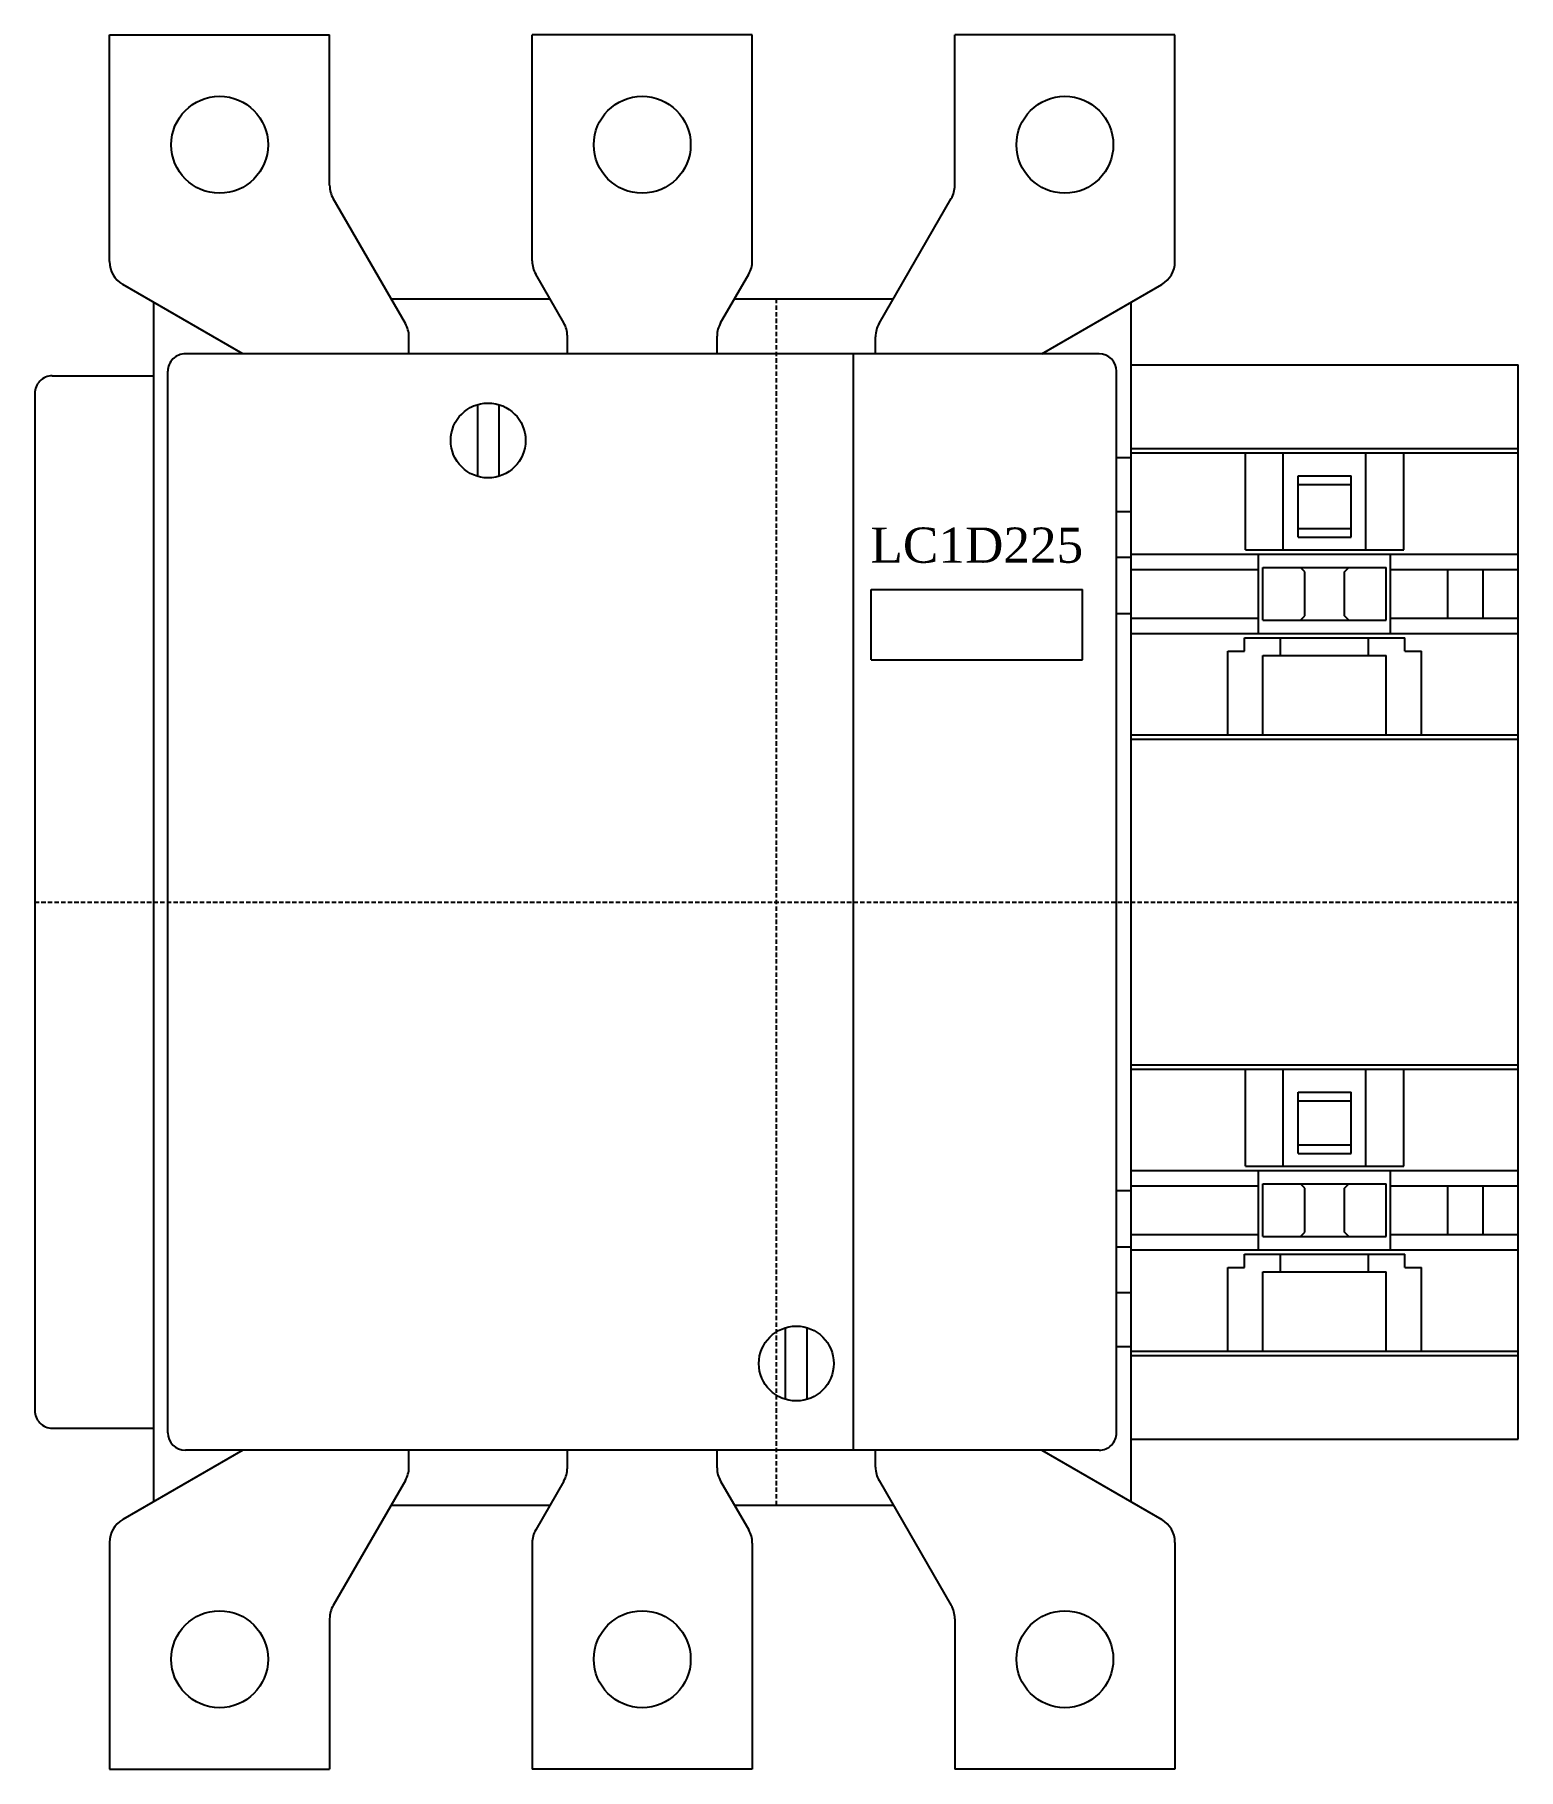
# Model space of a CAD drawing. Extents: x 0 to 168, y 0 to 197.
import ezdxf

# ---------------------------------------------------------------- set-up
doc = ezdxf.new("R2010")
doc.units = 0
doc.linetypes.add('DASHED', pattern=[0.75, 0.5, -0.25])
doc.layers.add('-15N-THT. THIẾT BỊ ĐÓNG MỞ', color=40, linetype='CONTINUOUS')
doc.styles.add('- 04.0', font='times.ttf', dxfattribs={"height": 4})

# ---------------------------------------------------------------- blocks, each defined once
blk = doc.blocks.new('06 - N - SC CTT LC1D225')
at = {"layer": '-15N-THT. THIẾT BỊ ĐÓNG MỞ'}
for p, q in [((8.5, 98.5), (33.5, 98.5)), ((8.5, 72.732056), (8.5, 98.5)), ((33.5, 81.392319), (33.5, 98.5)), ((81.5, 98.5), (56.5, 98.5)), ((56.5, 72.803848), (56.5, 98.5)), ((81.5, 72.803848), (81.5, 98.5)), ((129.5, 98.5), (104.5, 98.5)), ((104.5, 81.392319), (104.5, 98.5)), ((129.5, 72.732056), (129.5, 98.5)), ((42.098076, 65.696182), (33.901924, 79.892334)), ((95.90193, 65.696175), (104.09808, 79.892326)), ((60.098072, 65.76796), (56.90192, 71.303856)), ((77.90192, 65.767967), (81.098072, 71.303864)), ((23.621536, 62.269585), (10.000019, 70.133972)), ((114.378456, 62.269585), (127.999989, 70.13398)), ((13.5, 68.113266), (13.5, -68.113266)), ((40.479294, 68.5), (58.520729, 68.5)), ((79.479259, 68.5), (97.520721, 68.5)), ((124.5, 68.113266), (124.5, -68.113266)), ((42.5, 62.269585), (42.5, 64.196167)), ((60.5, 62.269585), (60.5, 64.26796)), ((77.5, 62.269585), (77.5, 64.26796)), ((95.5, 62.269585), (95.5, 64.196167)), ((120.877594, 62.269585), (17.122406, 62.269585)), ((93.001694, -62.269539), (93.001694, 62.269585)), ((2, 59.75), (13.5, 59.75)), ((15.122406, -60.269539), (15.122406, 60.269585)), ((122.877594, -60.269539), (122.877594, 60.269585)), ((124.499939, 61), (168.499939, 61)), ((168.499939, -61), (168.499939, 61)), ((0, 57.75), (0, -57.75)), ((50.274994, 56.486023), (50.274994, 48.346771)), ((52.725006, 56.486023), (52.725006, 48.346771)), ((124.499939, 51.5), (168.499939, 51.5)), ((122.877594, 50.5), (124.499939, 50.5)), ((124.499939, 51), (168.499939, 51)), ((137.499939, 40), (137.499939, 51)), ((141.799988, 40), (141.799988, 51)), ((151.19989, 40), (151.19989, 51)), ((155.499939, 40), (155.499939, 51)), ((143.499939, 48.399994), (149.499939, 48.399994)), ((143.499939, 41.439423), (143.499939, 48.399994)), ((143.499939, 47.419708), (149.499939, 47.419708)), ((149.499939, 41.439423), (149.499939, 48.399994)), ((122.877594, 44.350006), (124.499939, 44.350006)), ((143.499939, 42.419708), (149.499939, 42.419708)), ((143.499939, 41.439423), (149.499939, 41.439423)), ((124.499939, 39.5), (168.499939, 39.5)), ((137.499939, 40), (155.499939, 40)), ((138.999939, 30.5), (138.999939, 39.5)), ((153.999939, 30.5), (153.999939, 39.5)), ((122.877594, 39.149994), (124.499939, 39.149994)), ((124.499939, 37.76796), (138.999939, 37.76796)), ((139.499939, 31.997864), (139.499939, 37.997925)), ((139.499939, 37.997925), (153.499939, 37.997925)), ((144.25, 37.499992), (143.75, 37.997917)), ((144.249939, 32.499985), (144.249939, 37.500015)), ((148.749939, 32.499969), (148.749939, 37.500015)), ((148.749985, 37.500015), (149.249985, 37.997932)), ((153.499939, 31.997864), (153.499939, 37.997925)), ((153.999939, 37.76796), (168.499939, 37.76796)), ((160.499939, 32.23204), (160.499939, 37.76796)), ((164.499939, 32.23204), (164.499939, 37.76796)), ((95, 27.500038), (95, 35.500038)), ((95, 35.500038), (119, 35.500038)), ((119, 27.500038), (119, 35.500038)), ((122.877594, 32.75), (124.499939, 32.75)), ((124.499939, 32.23204), (138.999939, 32.23204)), ((139.499939, 31.997864), (153.499939, 31.997864)), ((143.747864, 31.997856), (144.249985, 32.499977)), ((149.250008, 31.997879), (148.750008, 32.499992)), ((153.999939, 32.23204), (168.499939, 32.23204)), ((124.499939, 30.5), (168.499939, 30.5)), ((137.399841, 30), (155.600037, 30)), ((137.399841, 28.5), (137.399841, 30)), ((141.499939, 28), (141.499939, 30)), ((151.499939, 28), (151.499939, 30)), ((155.600037, 28.5), (155.600037, 30)), ((135.499939, 28.5), (137.399841, 28.5)), ((135.499939, 19), (135.499939, 28.5)), ((139.499939, 28), (153.499939, 28)), ((139.499939, 19), (139.499939, 28)), ((153.499939, 19), (153.499939, 28)), ((155.600037, 28.5), (157.499939, 28.5)), ((157.499939, 19), (157.499939, 28.5)), ((95, 27.500038), (119, 27.500038)), ((124.499939, 19), (168.499939, 19)), ((124.499939, 18.5), (168.499939, 18.5)), ((124.499939, -18.5), (168.499939, -18.5)), ((124.499939, -19), (168.499939, -19)), ((137.499939, -30), (137.499939, -19)), ((141.799988, -30), (141.799988, -19)), ((151.19989, -30), (151.19989, -19)), ((155.499939, -30), (155.499939, -19)), ((143.499939, -21.600006), (149.499939, -21.600006)), ((143.499939, -28.560577), (143.499939, -21.600006)), ((149.499939, -28.560577), (149.499939, -21.600006)), ((143.499939, -22.580292), (149.499939, -22.580292)), ((143.499939, -27.580292), (149.499939, -27.580292)), ((143.499939, -28.560577), (149.499939, -28.560577)), ((124.499939, -30.5), (168.499939, -30.5)), ((137.499939, -30), (155.499939, -30)), ((138.999939, -39.5), (138.999939, -30.5)), ((153.999939, -39.5), (153.999939, -30.5)), ((122.877594, -32.75), (124.499939, -32.75)), ((124.499939, -32.23204), (138.999939, -32.23204)), ((139.499939, -38.002136), (139.499939, -32.002075)), ((139.499939, -32.002075), (153.499939, -32.002075)), ((144.250015, -32.500005), (143.750015, -32.002082)), ((144.249939, -37.500015), (144.249939, -32.499985)), ((148.749939, -37.500031), (148.749939, -32.499985)), ((148.749977, -32.499983), (149.249985, -32.002061)), ((153.499939, -38.002136), (153.499939, -32.002075)), ((153.999939, -32.23204), (168.499939, -32.23204)), ((160.499939, -37.76796), (160.499939, -32.23204)), ((164.499939, -37.76796), (164.499939, -32.23204)), ((122.877594, -39.15), (124.499939, -39.15)), ((124.499939, -37.76796), (138.999939, -37.76796)), ((139.499939, -38.002136), (153.499939, -38.002136)), ((143.747856, -38.002131), (144.249977, -37.500015)), ((149.25, -38.002131), (148.75, -37.500021)), ((153.999939, -37.76796), (168.499939, -37.76796)), ((124.499939, -39.5), (168.499939, -39.5)), ((137.399841, -40), (155.600037, -40)), ((137.399841, -41.5), (137.399841, -40)), ((141.499939, -42), (141.499939, -40)), ((151.499939, -42), (151.499939, -40)), ((155.600037, -41.5), (155.600037, -40)), ((135.499939, -41.5), (137.399841, -41.5)), ((135.499939, -51), (135.499939, -41.5)), ((139.499939, -42), (153.499939, -42)), ((139.499939, -51), (139.499939, -42)), ((153.499939, -51), (153.499939, -42)), ((155.600037, -41.5), (157.499939, -41.5)), ((157.499939, -51), (157.499939, -41.5)), ((122.877594, -44.35), (124.499939, -44.35)), ((85.274994, -56.486023), (85.274994, -48.346773)), ((87.725006, -56.486023), (87.725006, -48.346773)), ((122.877594, -50.5), (124.499939, -50.5)), ((124.499939, -51), (168.499939, -51)), ((124.499939, -51.5), (168.499939, -51.5)), ((2, -59.75), (13.5, -59.75)), ((124.499939, -61), (168.499939, -61)), ((23.621616, -62.269539), (10.000015, -70.133976)), ((120.877594, -62.269539), (17.122406, -62.269539)), ((42.5, -64.196167), (42.5, -62.269539)), ((60.5, -64.26796), (60.5, -62.269539)), ((77.5, -64.26796), (77.5, -62.269539)), ((95.5, -64.196167), (95.5, -62.269539)), ((114.37838, -62.269539), (127.999989, -70.133976)), ((42.09808, -65.696171), (33.901928, -79.892323)), ((60.098075, -65.767952), (56.901923, -71.303848)), ((77.901912, -65.76796), (81.098063, -71.303856)), ((95.901922, -65.696171), (104.098072, -79.892323)), ((40.479294, -68.5), (58.520726, -68.5)), ((79.479257, -68.5), (97.520706, -68.5)), ((8.5, -72.732056), (8.5, -98.5)), ((56.5, -72.803848), (56.5, -98.5)), ((81.5, -72.803848), (81.5, -98.5)), ((129.5, -72.732056), (129.5, -98.5)), ((33.5, -81.392319), (33.5, -98.5)), ((104.5, -81.392319), (104.5, -98.5)), ((8.5, -98.5), (33.5, -98.5)), ((81.5, -98.5), (56.5, -98.5)), ((129.5, -98.5), (104.5, -98.5))]:
    blk.add_line(p, q, dxfattribs=at)
at = {"layer": '-15N-THT. THIẾT BỊ ĐÓNG MỞ', "color": 6, "linetype": 'DASHED'}
for p, q in [((84.24997, -68.5), (84.24997, 68.5)), ((0, 0), (168.499939, 0))]:
    blk.add_line(p, q, dxfattribs=at)
at = {"layer": '-15N-THT. THIẾT BỊ ĐÓNG MỞ'}
for centre, radius in [((21, 86), 5.5), ((69, 86), 5.5), ((117, 86), 5.5), ((51.5, 52.416397), 4.25), ((86.5, -52.416397), 4.25), ((21, -86), 5.5), ((69, -86), 5.5), ((117, -86), 5.5)]:
    blk.add_circle(centre, radius, dxfattribs=at)
for centre, radius, start, end in [((36.5, 81.392319), 3, 179.999909, 209.999903), ((101.5, 81.392319), 3, 330.000098, 0.000092), ((11.5, 72.732056), 3, 179.999964, 239.999952), ((59.5, 72.803848), 3, 180.000087, 210.000081), ((78.5, 72.803848), 3, 329.999907, 359.999901), ((126.5, 72.732056), 3, 300.000077, 0.000037), ((39.5, 64.196167), 3, 0.00001799, 30.000011), ((57.5, 64.26796), 3, 0.00001799, 30.000011), ((80.5, 64.26796), 3, 149.99997, 179.999964), ((98.5, 64.196167), 3, 149.99997, 179.999964), ((17.122406, 60.269585), 2, 90.000003, 180.000005), ((120.877594, 60.269585), 2, 0.00000501, 90.000003), ((2, 57.75), 2, 89.999982, 180.000019), ((2, -57.75), 2, 179.999978, 270.000028), ((17.122406, -60.269539), 2, 180.000005, 270.000001), ((120.877594, -60.269539), 2, 270.000001, 0.00001), ((39.5, -64.196167), 3, 329.999989, 359.999983), ((57.5, -64.26796), 3, 329.999989, 359.999983), ((80.5, -64.26796), 3, 180.000032, 210.000026), ((98.5, -64.196167), 3, 180.000032, 210.000026), ((11.5, -72.732056), 3, 120.000031, 180.000019), ((126.5, -72.732056), 3, 359.999955, 59.999943), ((59.5, -72.803848), 3, 149.999915, 179.999909), ((78.5, -72.803848), 3, 0.0000913, 30.000086), ((36.5, -81.392319), 3, 150.000079, 180.000073), ((101.5, -81.392319), 3, 359.999901, 29.999895)]:
    blk.add_arc(centre, radius, start, end, dxfattribs=at)
at = {"layer": '-15N-THT. THIẾT BỊ ĐÓNG MỞ', "color": 3, "insert": (107, 40.500038), "char_height": 4, "width": 17.18249766, "attachment_point": 5, "style": '- 04.0'}
blk.add_mtext('LC1D225', dxfattribs=at)

msp = doc.modelspace()

# ---------------------------------------------------------------- block references
msp.add_blockref('06 - N - SC CTT LC1D225', (0, 98.5))

doc.saveas('drawing.dxf')
